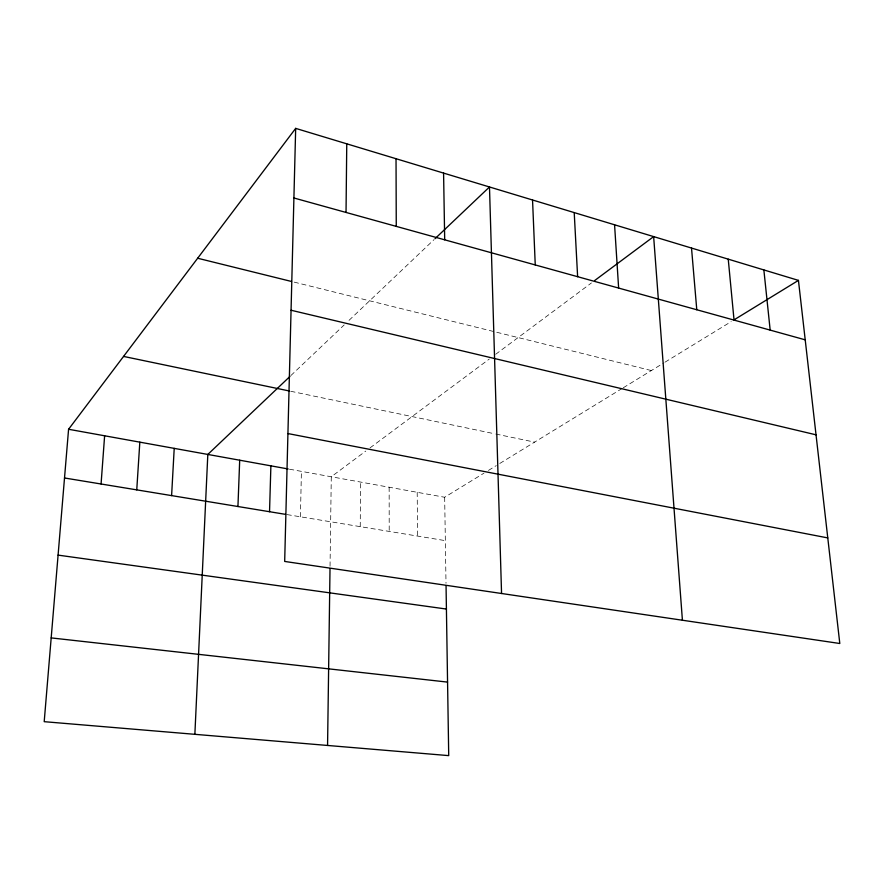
<?xml version="1.0" encoding="UTF-8"?>
<svg xmlns="http://www.w3.org/2000/svg" width="884" height="884" viewBox="0 0 884 884"><rect width="100%" height="100%" fill="white"/><g stroke="black" fill="none" stroke-linecap="round" stroke-linejoin="round"><path stroke-width="0.66" stroke-dasharray="4.42 3.31" d="M360.241 526.632L360.517 482.045M330.041 566.235L331.279 476.763L365.744 451.083M300.427 516.797L301.411 471.36M290.891 375.545L344.174 324.947M349.036 320.339L434.066 239.597M370.042 447.879L489.316 359.026M495.681 354.285L591.418 282.957M289.466 469.205L444.663 497.261L483.957 473.172M488.443 470.421L496.289 465.603M499.803 463.448L622.115 388.474M623.275 387.767L663.95 362.838M665.088 362.131L731.201 321.61M286.991 514.587L445.337 540.643M290.726 391.269L494.499 433.757M495.813 434.033L534.61 442.122M294.184 282.129L651.353 370.551M444.663 497.261L446.011 583.296M417.193 492.289L417.568 536.069M389.148 487.217L389.203 531.406"/><path stroke-width="1.33" d="M346.031 212.447L346.76 143.827M327.566 745.455L330.008 568.865M295.676 128.379L284.681 561.439L839.8 643.497L798.44 280.383L295.676 128.379L68.576 429.27L44.2 721.676L448.718 755.621L446.055 585.981M269.532 511.714L270.891 465.846M237.94 506.51L239.697 460.199M194.867 734.317L207.817 454.442L289.919 376.474M171.607 495.604L174.214 448.365M136.755 489.869L139.827 442.155M101.074 483.99L104.621 435.79M435.05 238.658L489.482 186.977L501.559 593.495M594.656 280.548L653.641 236.614L682.415 620.225M734.714 319.456L798.44 280.383M51.184 637.905L447.558 682.105M58.079 555.119L446.42 609.054M64.51 477.979L285.642 514.366M68.576 429.27L288.14 468.962M287.919 433.558L827.778 537.914M123.561 356.418L289.388 390.993M291.057 310.24L816.031 434.817M197.662 258.238L291.532 281.477M293.908 197.983L805.214 339.832M763.864 269.929L770.174 330.108M728.239 259.167L734.04 320.085M691.52 248.061L696.78 309.754M614.568 224.79L618.634 288.073M574.213 212.591L577.628 276.703M532.544 199.994L535.251 264.946M443.58 173.098L444.696 239.818M396.032 158.722L396.264 226.381"/></g></svg>
